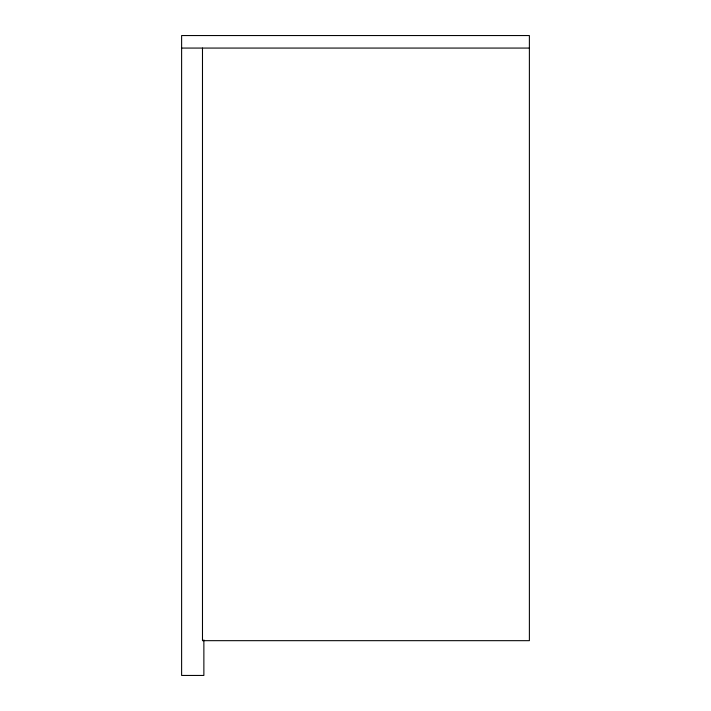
<?xml version="1.0" encoding="UTF-8"?>
<svg xmlns="http://www.w3.org/2000/svg" width="711" height="711" viewBox="0 0 711 711"><rect width="100%" height="100%" fill="white"/><g stroke="black" fill="none" stroke-linecap="round" stroke-linejoin="round"><path stroke-width="1.07" d="M181.616 48.072L529.384 48.072M203.87 639.9L203.87 675.45L181.616 675.45L181.616 35.55L529.384 35.55L529.384 640.673L202.484 640.673L202.484 48.072"/></g></svg>
